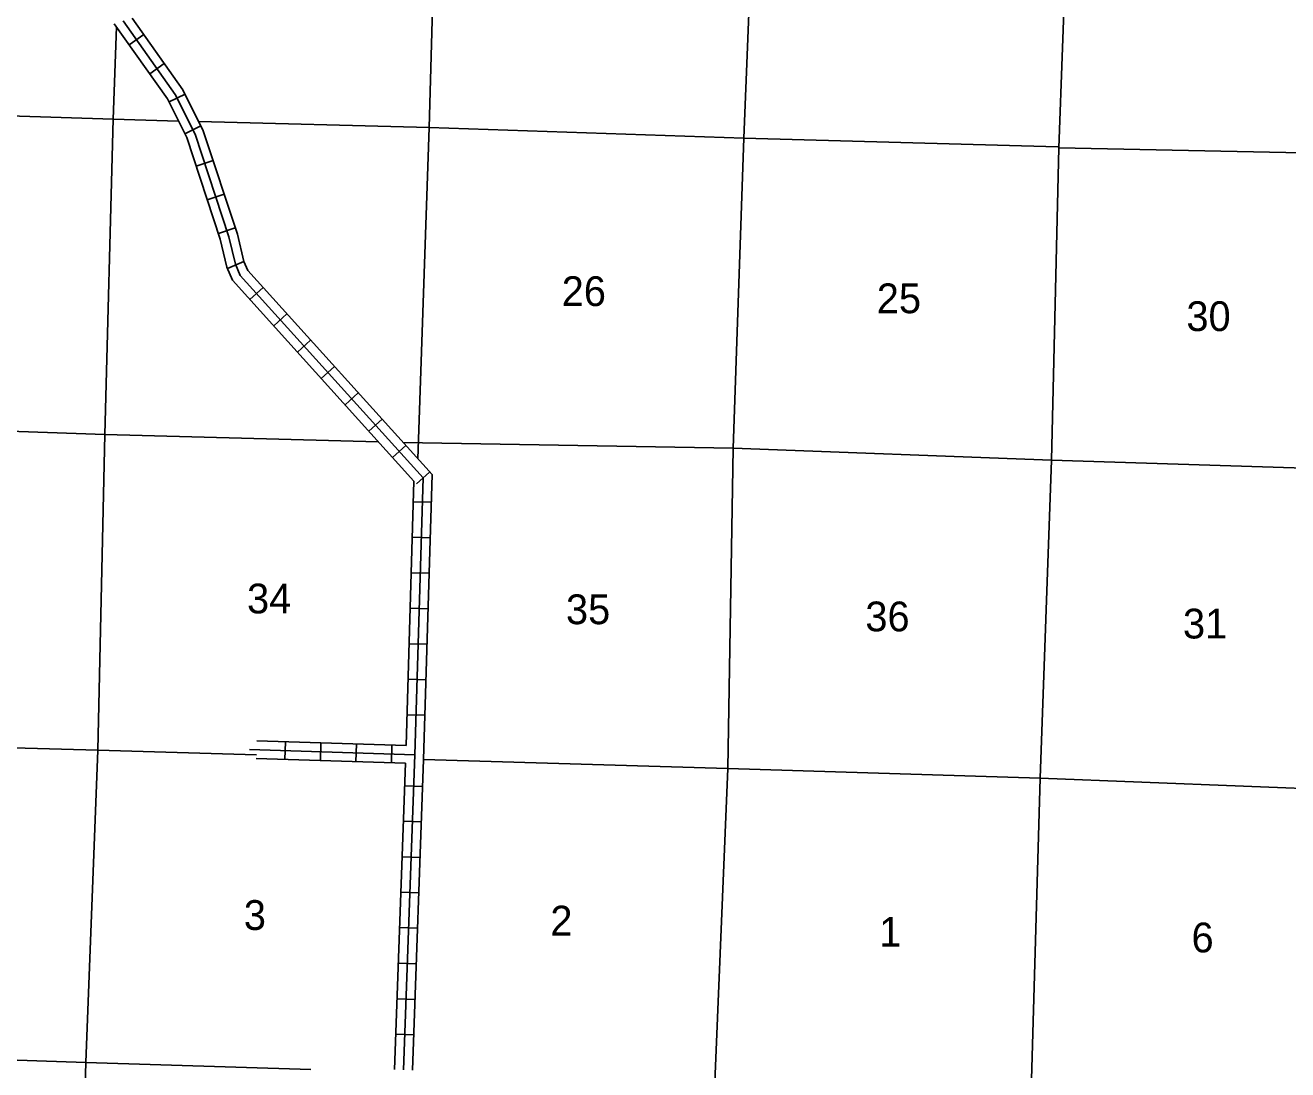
# Model space of a CAD drawing. Extents: x 559883 to 1188370, y 15807626 to 16338751.
# Drawn here: x 1022734 to 1043945, y 16016984 to 16034530 of the extents above; entities that cross this region are included whole.
import ezdxf

# ---------------------------------------------------------------- set-up
doc = ezdxf.new("R2010")
doc.units = 0
for name, color, linetype in [('L13', 7, 'Continuous'), ('L14', 7, 'Continuous'), ('L8', 7, 'Continuous')]:
    doc.layers.add(name, color=color, linetype=linetype)

msp = doc.modelspace()

# ---------------------------------------------------------------- linework, layer by layer
at = {"layer": 'L13'}
for points in [[(1029328, 16027247), (1029519, 16032810), (1029666, 16038022)], [(1034302, 16016234), (1034320, 16016777), (1034535, 16022045), (1034628, 16027425), (1034808, 16032636), (1035015, 16037799)], [(1039528, 16013208), (1039635, 16016627), (1039783, 16021881), (1039975, 16027225), (1040097, 16032470), (1040283, 16037515)], [(1023598, 16011700), (1023600, 16011770), (1023750, 16017107), (1023956, 16022351), (1024072, 16027655), (1024213, 16032951), (1024266, 16034504)], [(992891, 16033823), (997957, 16033713), (1003255, 16033556), (1008553, 16033415), (1013718, 16033279), (1018965, 16033123), (1024213, 16032951), (1025309, 16032921)], [(1025648, 16032912), (1029519, 16032810), (1034808, 16032636), (1040081, 16032488), (1040097, 16032470), (1045272, 16032367), (1050457, 16032088), (1055780, 16031938), (1060933, 16031859)], [(1013790, 16027993), (1018767, 16027838), (1024072, 16027655), (1028665, 16027533)], [(1029082, 16027520), (1034628, 16027425), (1039975, 16027225), (1045114, 16027064), (1050327, 16026884), (1055634, 16026735), (1061157, 16026632)], [(1016891, 16022555), (1018666, 16022499), (1023956, 16022351), (1026618, 16022276)], [(1029425, 16022196), (1034535, 16022045), (1039783, 16021881), (1044912, 16021678), (1050187, 16021580), (1055560, 16021429), (1060733, 16021301), (1065981, 16021153), (1070838, 16020986)], [(1021607, 16017178), (1023750, 16017107), (1027534, 16016989)]]:
    msp.add_lwpolyline(points, dxfattribs=at)
at = {"layer": 'L8'}
for p, q in [((1024725, 16034374), (1024482, 16034201)), ((1025070, 16033887), (1024827, 16033714)), ((1025418, 16033375), (1025151, 16033242)), ((1025683, 16032840), (1025416, 16032708)), ((1025889, 16032258), (1025605, 16032165)), ((1026075, 16031692), (1025792, 16031598)), ((1026262, 16031125), (1025979, 16031032)), ((1026409, 16030560), (1026134, 16030444)), ((1026729, 16030125), (1026508, 16029925)), ((1027129, 16029682), (1026908, 16029482)), ((1027529, 16029239), (1027307, 16029039)), ((1027928, 16028796), (1027707, 16028597)), ((1028328, 16028354), (1028107, 16028154)), ((1028728, 16027911), (1028506, 16027711)), ((1029128, 16027468), (1028906, 16027268)), ((1029527, 16027025), (1029306, 16026825)), ((1029132, 16022432), (1029265, 16026869)), ((1029426, 16022196), (1029568, 16026981)), ((1029255, 16026525), (1029554, 16026516)), ((1029238, 16025929), (1029536, 16025920)), ((1029220, 16025332), (1029518, 16025324)), ((1029202, 16024736), (1029500, 16024727)), ((1029184, 16024140), (1029482, 16024131)), ((1029166, 16023543), (1029465, 16023535)), ((1029149, 16022947), (1029447, 16022938)), ((1026626, 16022509), (1029132, 16022432)), ((1027105, 16022494), (1027096, 16022196)), ((1027702, 16022475), (1027692, 16022177)), ((1028298, 16022457), (1028289, 16022159)), ((1028894, 16022438), (1028885, 16022140)), ((1026615, 16022210), (1029123, 16022132)), ((1028938, 16016986), (1029123, 16022132)), ((1029238, 16016975), (1029425, 16022196)), ((1029110, 16021755), (1029408, 16021745)), ((1029088, 16021159), (1029387, 16021148)), ((1029067, 16020563), (1029365, 16020552)), ((1029046, 16019967), (1029344, 16019956)), ((1029024, 16019371), (1029322, 16019360)), ((1029003, 16018774), (1029301, 16018764)), ((1028981, 16018178), (1029280, 16018167)), ((1028960, 16017582), (1029258, 16017571))]:
    msp.add_line(p, q, dxfattribs=at)
for points in [[(1029568, 16026981), (1026473, 16030411), (1026409, 16030562), (1026298, 16031018), (1025725, 16032758), (1025383, 16033446), (1024531, 16034649)], [(1029265, 16026869), (1026216, 16030247), (1026123, 16030468), (1026010, 16030935), (1025446, 16032644), (1025125, 16033292), (1024229, 16034556)], [(1029417, 16026925), (1026344, 16030329), (1026266, 16030515), (1026154, 16030976), (1025586, 16032701), (1025254, 16033369), (1024380, 16034603)], [(1029088, 16016980), (1029278, 16022277), (1029417, 16026925)], [(1026504, 16022363), (1029278, 16022277)]]:
    msp.add_lwpolyline(points, dxfattribs=at)

# ---------------------------------------------------------------- texts
at = {"layer": 'L14'}
for s, p in [('26', (1031746, 16029813)), ('25', (1037040, 16029693)), ('30', (1042242, 16029393)), ('34', (1026460, 16024650)), ('35', (1031818, 16024469)), ('36', (1036848, 16024349)), ('31', (1042184, 16024229)), ('3', (1026406, 16019333)), ('2', (1031556, 16019239)), ('1', (1037080, 16019052)), ('6', (1042328, 16018956))]:
    msp.add_text(s, height=500, rotation=359.9998, dxfattribs=at).set_placement(p)

doc.saveas('drawing.dxf')
